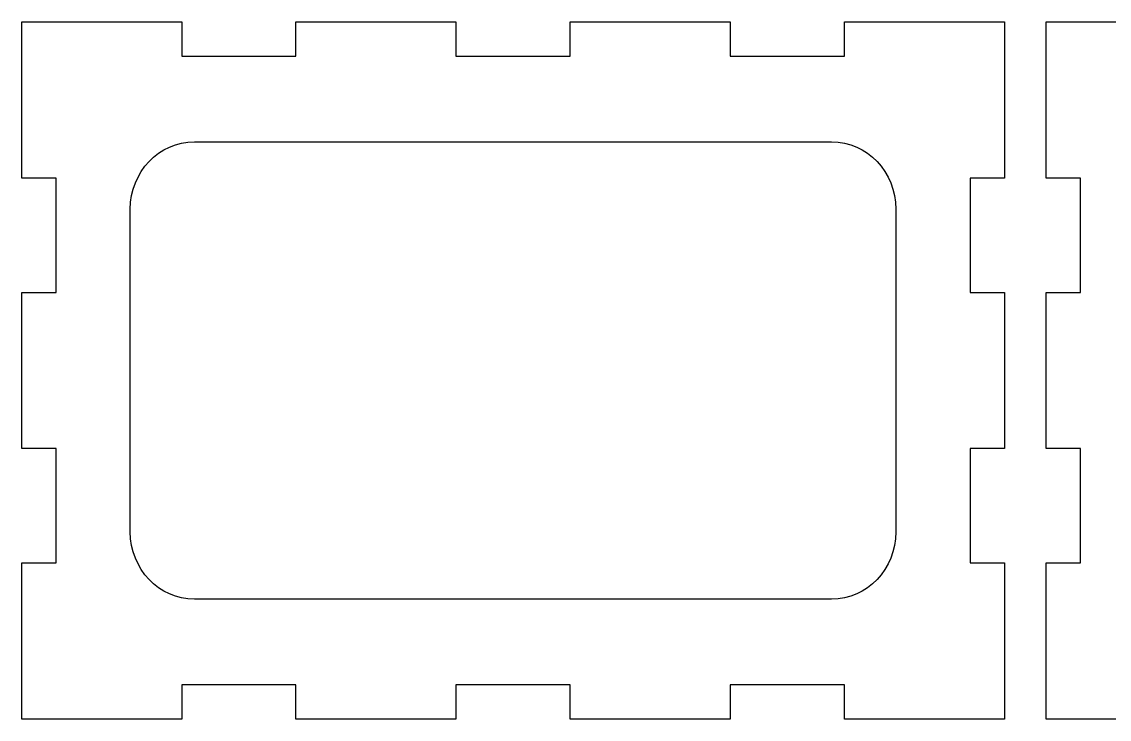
# Model space of a CAD drawing. Extents: x 33 to 401, y 28 to 278.
# Drawn here: x 93.8 to 189, y 159.4 to 220.4 of the extents above; entities that cross this region are included whole.
import ezdxf

# ---------------------------------------------------------------- set-up
doc = ezdxf.new("R2010")
doc.units = 0
doc.layers.add('Layer_1', color=7, linetype='CONTINUOUS')

msp = doc.modelspace()

# ---------------------------------------------------------------- linework, layer by layer
at = {"layer": 'Layer_1', "color": 7}
for p, q in [((93.784641, 220.37039), (107.78464, 220.37039)), ((93.784641, 206.70372), (93.784641, 220.37039)), ((107.78464, 220.37039), (107.78464, 217.37039)), ((117.78465, 217.37039), (117.78465, 220.37039)), ((117.78465, 220.37039), (131.78466, 220.37039)), ((131.78466, 220.37039), (131.78466, 217.37039)), ((141.78467, 217.37039), (141.78467, 220.37039)), ((141.78467, 220.37039), (155.78467, 220.37039)), ((155.78467, 220.37039), (155.78467, 217.37039)), ((165.78467, 217.37039), (165.78467, 220.37039)), ((165.78467, 220.37039), (179.78467, 220.37039)), ((179.78467, 220.37039), (179.78467, 206.70372)), ((183.4305, 220.37039), (197.4305, 220.37039)), ((183.4305, 206.70372), (183.4305, 220.37039)), ((107.78464, 217.37039), (117.78465, 217.37039)), ((131.78466, 217.37039), (141.78467, 217.37039)), ((155.78467, 217.37039), (165.78467, 217.37039)), ((108.90854, 209.870384), (164.66078, 209.870384)), ((96.784641, 206.70372), (93.784641, 206.70372)), ((96.784641, 196.70372), (96.784641, 206.70372)), ((179.78467, 206.70372), (176.78467, 206.70372)), ((176.78467, 206.70372), (176.78467, 196.70372)), ((186.4305, 206.70372), (183.4305, 206.70372)), ((186.4305, 196.70372), (186.4305, 206.70372)), ((103.28465, 175.76155), (103.28465, 203.979218)), ((170.28467, 203.979218), (170.28467, 175.76155)), ((170.28467, 203.979218), (170.28467, 203.979218)), ((93.784641, 183.03706), (93.784641, 196.70372)), ((93.784641, 196.70372), (96.784641, 196.70372)), ((176.78467, 196.70372), (179.78467, 196.70372)), ((179.78467, 196.70372), (179.78467, 183.03706)), ((183.4305, 183.03706), (183.4305, 196.70372)), ((183.4305, 196.70372), (186.4305, 196.70372)), ((96.784641, 183.03706), (93.784641, 183.03706)), ((96.784641, 173.03706), (96.784641, 183.03706)), ((179.78467, 183.03706), (176.78467, 183.03706)), ((176.78467, 183.03706), (176.78467, 173.03706)), ((186.4305, 183.03706), (183.4305, 183.03706)), ((186.4305, 173.03706), (186.4305, 183.03706)), ((93.784641, 159.37039), (93.784641, 173.03706)), ((93.784641, 173.03706), (96.784641, 173.03706)), ((176.78467, 173.03706), (179.78467, 173.03706)), ((179.78467, 173.03706), (179.78467, 159.37039)), ((183.4305, 159.37039), (183.4305, 173.03706)), ((183.4305, 173.03706), (186.4305, 173.03706)), ((164.66078, 169.87038), (108.90854, 169.87038)), ((117.78465, 162.37039), (107.78464, 162.37039)), ((107.78464, 162.37039), (107.78464, 159.37039)), ((117.78465, 159.37039), (117.78465, 162.37039)), ((141.78467, 162.37039), (131.78466, 162.37039)), ((131.78466, 162.37039), (131.78466, 159.37039)), ((141.78467, 159.37039), (141.78467, 162.37039)), ((165.78467, 162.37039), (155.78467, 162.37039)), ((155.78467, 162.37039), (155.78467, 159.37039)), ((165.78467, 159.37039), (165.78467, 162.37039)), ((107.78464, 159.37039), (93.784641, 159.37039)), ((131.78466, 159.37039), (117.78465, 159.37039)), ((155.78467, 159.37039), (141.78467, 159.37039)), ((179.78467, 159.37039), (165.78467, 159.37039)), ((197.4305, 159.37039), (183.4305, 159.37039))]:
    msp.add_line(p, q, dxfattribs=at)
for points in [[(103.28465, 203.979218), (103.28465, 207.242924), (105.79291, 209.870384), (108.90854, 209.870384)], [(164.66078, 209.870384), (167.77642, 209.870384), (170.28467, 207.242924), (170.28467, 203.979218)], [(108.90854, 169.87038), (105.79291, 169.87038), (103.28465, 172.49784), (103.28465, 175.76155)], [(170.28467, 175.76155), (170.28467, 172.49784), (167.77642, 169.87038), (164.66078, 169.87038)]]:
    msp.add_open_spline(points, degree=3, dxfattribs=at)

doc.saveas('drawing.dxf')
